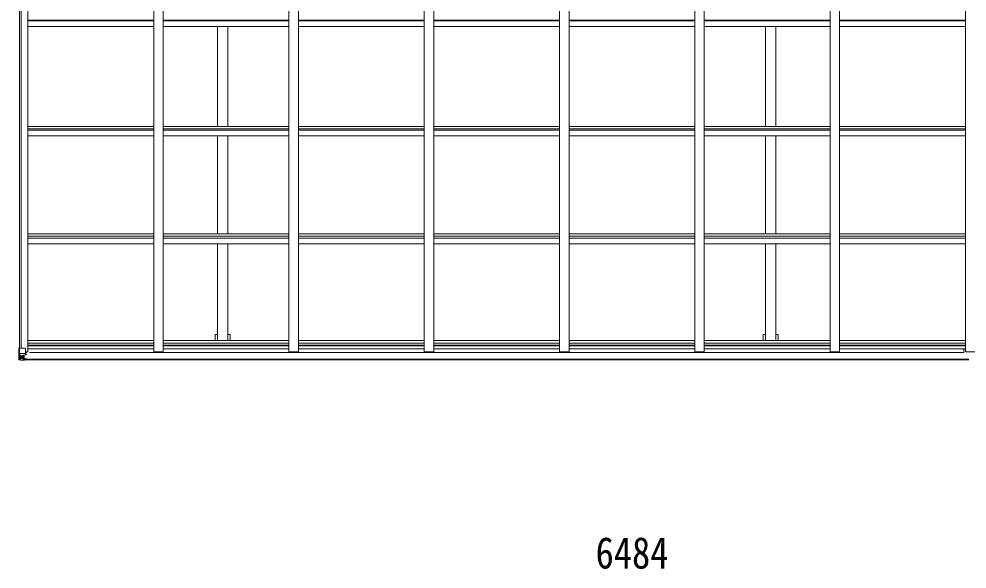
# Model space of a CAD drawing. Units: millimetres at full size; details may follow other scales. Extents: x -9783 to 9892, y -6828 to 6752.
# Drawn here: x 165 to 5182, y 611 to 3521 of the extents above; entities that cross this region are included whole.
import ezdxf
from ezdxf.enums import TextEntityAlignment as Align

# ---------------------------------------------------------------- set-up
doc = ezdxf.new("R2010")
doc.units = ezdxf.units.MM
doc.header["$LTSCALE"] = 35
for name, color, linetype, lineweight in [('0-1_本体', 4, 'Continuous', 9), ('0-2_部品', 7, 'Continuous', 9), ('0-A_寸法', 6, 'Continuous', 9)]:
    doc.layers.add(name, color=color, linetype=linetype, lineweight=lineweight)
doc.styles.add('ＭＳ ゴシック', font='')
doc.styles.get('ＭＳ ゴシック').set_extended_font_data('MS Gothic')

msp = doc.modelspace()

# ---------------------------------------------------------------- linework, layer by layer
at = {"layer": '0-1_本体'}
for p, q in [((211.76, 1760.17), (211.76, 6476.54)), ((877.76, 1760.17), (877.76, 6476.54)), ((927.76, 1760.17), (927.76, 6476.54)), ((1593.76, 1760.17), (1593.76, 6476.54)), ((1643.76, 1760.17), (1643.76, 6476.54)), ((2309.76, 1760.17), (2309.76, 6476.54)), ((2359.76, 1760.17), (2359.76, 6476.54)), ((3025.76, 1760.17), (3025.76, 6476.54)), ((3075.76, 1760.17), (3075.76, 6476.54)), ((3741.76, 1760.17), (3741.76, 6476.54)), ((3791.76, 1760.17), (3791.76, 6476.54)), ((4457.76, 1760.17), (4457.76, 6476.54)), ((4507.76, 1760.17), (4507.76, 6476.54)), ((5173.76, 1760.17), (5173.76, 6476.54)), ((166.76, 1778.64), (166.76, 6458.07)), ((176.59, 1778.64), (176.59, 6458.07)), ((211.76, 3514.7), (877.76, 3514.7)), ((927.76, 3514.7), (1593.76, 3514.7)), ((1643.76, 3514.7), (2309.76, 3514.7)), ((2359.76, 3514.7), (3025.76, 3514.7)), ((3075.76, 3514.7), (3741.76, 3514.7)), ((3791.76, 3514.7), (4457.76, 3514.7)), ((4507.76, 3514.7), (5173.76, 3514.7)), ((211.76, 3510.86), (877.76, 3510.86)), ((211.76, 3481.07), (877.76, 3481.07)), ((927.76, 3510.86), (1593.76, 3510.86)), ((927.76, 3481.07), (1593.76, 3481.07)), ((1215.26, 2952.36), (1215.26, 3481.07)), ((1270.26, 2952.36), (1270.26, 3481.07)), ((1643.76, 3510.86), (2309.76, 3510.86)), ((1643.76, 3481.07), (2309.76, 3481.07)), ((2359.76, 3510.86), (3025.76, 3510.86)), ((2359.76, 3481.07), (3025.76, 3481.07)), ((3075.76, 3510.86), (3741.76, 3510.86)), ((3075.76, 3481.07), (3741.76, 3481.07)), ((3791.76, 3510.86), (4457.76, 3510.86)), ((3791.76, 3481.07), (4457.76, 3481.07)), ((4115.26, 2952.36), (4115.26, 3481.07)), ((4170.26, 2952.36), (4170.26, 3481.07)), ((4507.76, 3510.86), (5173.76, 3510.86)), ((4507.76, 3481.07), (5173.76, 3481.07)), ((211.75, 2939.41), (877.75, 2939.41)), ((211.76, 2952.36), (877.76, 2952.36)), ((211.76, 2932.01), (877.76, 2932.01)), ((927.75, 2939.41), (1593.75, 2939.41)), ((927.76, 2952.36), (1593.76, 2952.36)), ((927.76, 2932.01), (1593.76, 2932.01)), ((1643.75, 2939.41), (2309.75, 2939.41)), ((1643.76, 2952.36), (2309.76, 2952.36)), ((1643.76, 2932.01), (2309.76, 2932.01)), ((2359.75, 2939.41), (3025.75, 2939.41)), ((2359.76, 2952.36), (3025.76, 2952.36)), ((2359.76, 2932.01), (3025.76, 2932.01)), ((3075.75, 2939.41), (3741.75, 2939.41)), ((3075.76, 2952.36), (3741.76, 2952.36)), ((3075.76, 2932.01), (3741.76, 2932.01)), ((3791.75, 2939.41), (4457.75, 2939.41)), ((3791.76, 2952.36), (4457.76, 2952.36)), ((3791.76, 2932.01), (4457.76, 2932.01)), ((4507.75, 2939.41), (5173.75, 2939.41)), ((4507.76, 2952.36), (5173.76, 2952.36)), ((4507.76, 2932.01), (5173.76, 2932.01)), ((211.76, 2902.6), (877.76, 2902.6)), ((927.76, 2902.6), (1593.76, 2902.6)), ((1215.26, 2383.99), (1215.26, 2902.6)), ((1270.26, 2383.99), (1270.26, 2902.6)), ((1643.76, 2902.6), (2309.76, 2902.6)), ((2359.76, 2902.6), (3025.76, 2902.6)), ((3075.76, 2902.6), (3741.76, 2902.6)), ((3791.76, 2902.6), (4457.76, 2902.6)), ((4115.26, 2383.99), (4115.26, 2902.6)), ((4170.26, 2383.99), (4170.26, 2902.6)), ((4507.76, 2902.6), (5173.76, 2902.6)), ((211.76, 2383.99), (877.76, 2383.99)), ((211.76, 2371.15), (877.76, 2371.15)), ((211.76, 2361), (877.76, 2361)), ((927.76, 2383.99), (1593.76, 2383.99)), ((927.76, 2371.15), (1593.76, 2371.15)), ((927.76, 2361), (1593.76, 2361)), ((1643.76, 2383.99), (2309.76, 2383.99)), ((1643.76, 2371.15), (2309.76, 2371.15)), ((1643.76, 2361), (2309.76, 2361)), ((2359.76, 2383.99), (3025.76, 2383.99)), ((2359.76, 2371.15), (3025.76, 2371.15)), ((2359.76, 2361), (3025.76, 2361)), ((3075.76, 2383.99), (3741.76, 2383.99)), ((3075.76, 2371.15), (3741.76, 2371.15)), ((3075.76, 2361), (3741.76, 2361)), ((3791.76, 2383.99), (4457.76, 2383.99)), ((3791.76, 2371.15), (4457.76, 2371.15)), ((3791.76, 2361), (4457.76, 2361)), ((4507.76, 2383.99), (5173.76, 2383.99)), ((4507.76, 2371.15), (5173.76, 2371.15)), ((4507.76, 2361), (5173.76, 2361)), ((211.76, 2332.03), (877.76, 2332.03)), ((927.76, 2332.03), (1593.76, 2332.03)), ((1215.26, 1819.04), (1215.26, 2332.03)), ((1270.26, 1819.04), (1270.26, 2332.03)), ((1643.76, 2332.03), (2309.76, 2332.03)), ((2359.76, 2332.03), (3025.76, 2332.03)), ((3075.76, 2332.03), (3741.76, 2332.03)), ((3791.76, 2332.03), (4457.76, 2332.03)), ((4115.26, 1819.04), (4115.26, 2332.03)), ((4170.26, 1819.04), (4170.26, 2332.03)), ((4507.76, 2332.03), (5173.76, 2332.03)), ((211.76, 1819.04), (877.76, 1819.04)), ((211.76, 1806.21), (877.76, 1806.21)), ((927.76, 1819.04), (1593.76, 1819.04)), ((927.76, 1806.21), (1593.76, 1806.21)), ((1203.26, 1851.87), (1215.26, 1851.87)), ((1203.26, 1851.87), (1203.26, 1819.04)), ((1282.26, 1851.87), (1270.26, 1851.87)), ((1282.26, 1851.87), (1282.26, 1819.04)), ((1643.76, 1819.04), (2309.76, 1819.04)), ((1643.76, 1806.21), (2309.76, 1806.21)), ((2359.76, 1819.04), (3025.76, 1819.04)), ((2359.76, 1806.21), (3025.76, 1806.21)), ((3075.76, 1819.04), (3741.76, 1819.04)), ((3075.76, 1806.21), (3741.76, 1806.21)), ((3791.76, 1819.04), (4457.76, 1819.04)), ((3791.76, 1806.21), (4457.76, 1806.21)), ((4103.26, 1851.87), (4115.26, 1851.87)), ((4103.26, 1851.87), (4103.26, 1819.04)), ((4182.26, 1851.87), (4170.26, 1851.87)), ((4182.26, 1851.87), (4182.26, 1819.04)), ((4507.76, 1819.04), (5173.76, 1819.04)), ((4507.76, 1806.21), (5173.76, 1806.21)), ((211.76, 1760.17), (198.76, 1760.17)), ((211.76, 1794.87), (877.76, 1794.87)), ((211.76, 1791.08), (877.76, 1791.08)), ((211.76, 1775.13), (877.76, 1775.13)), ((5164.77, 1756.85), (220.76, 1756.85)), ((877.76, 1760.17), (927.76, 1760.17)), ((927.76, 1794.87), (1593.76, 1794.87)), ((927.76, 1791.08), (1593.76, 1791.08)), ((927.76, 1775.13), (1593.76, 1775.13)), ((1593.76, 1760.17), (1643.76, 1760.17)), ((1643.76, 1794.87), (2309.76, 1794.87)), ((1643.76, 1791.08), (2309.76, 1791.08)), ((1643.76, 1775.13), (2309.76, 1775.13)), ((2309.76, 1760.17), (2359.76, 1760.17)), ((2359.76, 1794.87), (3025.76, 1794.87)), ((2359.76, 1791.08), (3025.76, 1791.08)), ((2359.76, 1775.13), (3025.76, 1775.13)), ((3025.76, 1760.17), (3075.76, 1760.17)), ((3075.76, 1794.87), (3741.76, 1794.87)), ((3075.76, 1791.08), (3741.76, 1791.08)), ((3075.76, 1775.13), (3741.76, 1775.13)), ((3741.76, 1760.17), (3791.76, 1760.17)), ((3791.76, 1794.87), (4457.76, 1794.87)), ((3791.76, 1791.08), (4457.76, 1791.08)), ((3791.76, 1775.13), (4457.76, 1775.13)), ((4457.76, 1760.17), (4507.76, 1760.17)), ((4507.76, 1794.87), (5173.76, 1794.87)), ((4507.76, 1791.08), (5173.76, 1791.08)), ((4507.76, 1775.13), (5173.76, 1775.13)), ((5164.77, 1756.85), (5164.77, 1775.13)), ((5173.76, 1760.17), (5223.76, 1760.17)), ((188.26, 1720.3), (5192.26, 1720.3)), ((188.26, 1717.87), (5192.26, 1717.87))]:
    msp.add_line(p, q, dxfattribs=at)
at = {"layer": '0-2_部品'}
for p, q in [((167.61, 1778.64), (197.76, 1778.64)), ((167.61, 1778.64), (167.61, 1718.06)), ((198.76, 1777.64), (198.76, 1744.54)), ((203.26, 1760.17), (203.26, 1743.77)), ((164.76, 1717.93), (164.76, 1717.97)), ((165.7, 1716.97), (165.7, 1716.93)), ((165.7, 1716.93), (165.7, 1716.93)), ((174.67, 1716.54), (166.75, 1717.02)), ((167.61, 1717.99), (167.61, 1718.06)), ((168.15, 1751.76), (174.76, 1751.97)), ((168.15, 1751.76), (172.3, 1739.67)), ((171.58, 1721.43), (168.84, 1717.76)), ((174.76, 1738.44), (172.43, 1738.41)), ((172.43, 1738.41), (172.43, 1724.94)), ((172.43, 1724.94), (174.76, 1724.88)), ((174.76, 1751.97), (198.76, 1751.97)), ((174.76, 1738.44), (186.76, 1738.44)), ((174.76, 1738.44), (174.76, 1738.44)), ((174.76, 1724.88), (186.76, 1724.88)), ((186.76, 1715.75), (174.76, 1716.54)), ((180.24, 1732.08), (180.24, 1733.04)), ((185.76, 1724.88), (186.76, 1724.88)), ((186.76, 1741.74), (186.76, 1715.64)), ((188.26, 1738.44), (186.76, 1738.44)), ((188.26, 1724.88), (186.76, 1724.88)), ((188.26, 1721.35), (186.76, 1721.35)), ((186.76, 1716.52), (193.26, 1716.13)), ((193.26, 1715.24), (186.76, 1715.64)), ((197.94, 1744.28), (187.59, 1742.63)), ((187.59, 1742), (197.94, 1743.65)), ((187.59, 1742.63), (187.59, 1742)), ((192.26, 1734.84), (188.26, 1734.84)), ((192.26, 1726.64), (188.26, 1726.64)), ((188.76, 1721.71), (188.26, 1721.71)), ((193.26, 1717.05), (188.26, 1717.14)), ((188.37, 1723.01), (192.26, 1723.01)), ((188.76, 1722.8), (188.76, 1722.64)), ((188.76, 1722.64), (188.76, 1722.64)), ((198.76, 1722.55), (188.76, 1722.64)), ((188.76, 1720.68), (188.76, 1722.64)), ((196.76, 1720.71), (188.76, 1720.71)), ((196.76, 1720.68), (188.76, 1720.68)), ((192.26, 1742.74), (192.26, 1722.77)), ((193.26, 1717.05), (193.26, 1717.87)), ((193.26, 1716.64), (193.26, 1717.05)), ((193.26, 1716.64), (193.26, 1716.13)), ((193.26, 1716.13), (193.26, 1715.24)), ((197.94, 1743.65), (197.94, 1744.28)), ((198.22, 1743.73), (202.26, 1743.76)), ((198.26, 1717.44), (198.26, 1717.87)), ((198.56, 1717.44), (198.26, 1717.44)), ((198.56, 1717.44), (200.25, 1717.87)), ((203.26, 1755.64), (198.76, 1755.64)), ((198.76, 1722.55), (198.76, 1720.94)), ((198.76, 1720.94), (203.76, 1720.94)), ((202.26, 1745.5), (203.26, 1745.49)), ((203.26, 1743.77), (202.26, 1743.76)), ((203.76, 1720.3), (203.76, 1720.94)), ((203.76, 1720.94), (204.76, 1720.94)), ((204.76, 1722.62), (204.76, 1722.51)), ((204.76, 1720.94), (204.76, 1722.51)), ((204.76, 1720.94), (204.76, 1720.3))]:
    msp.add_line(p, q, dxfattribs=at)
for points in [[(164.76, 1717.97), (164.76, 1778.64), (167.61, 1778.64)], [(165.7, 1716.93), (174.76, 1716.37), (186.76, 1715.64)], [(178.32, 1731.12), (177.36, 1731.12), (177.36, 1730.16), (178.32, 1730.16)], [(180.24, 1733.04), (179.28, 1733.04), (179.28, 1732.08)], [(179.28, 1729.2), (179.28, 1728.24), (180.24, 1728.24), (180.24, 1729.2)], [(181.2, 1730.16), (182.16, 1730.16), (182.16, 1731.12), (181.2, 1731.12)], [(193.26, 1716.64), (188.26, 1716.64), (188.26, 1742.1)], [(203.76, 1722.67), (188.76, 1722.8), (188.76, 1722.8)], [(188.76, 1721.71), (196.76, 1721.71), (196.76, 1720.3)], [(202.26, 1743.76), (202.26, 1745.5), (198.76, 1745.51)], [(198.76, 1722.55), (198.76, 1722.56), (204.76, 1722.51)]]:
    msp.add_lwpolyline(points, dxfattribs=at)
msp.add_circle((179.76, 1730.64), 5.3, dxfattribs=at)
for centre, radius, start, end in [((197.76, 1777.64), 1, 0, 90), ((165.76, 1717.97), 0.999, 180.04917, 266.5576), ((165.76, 1717.93), 0.999, 180.04917, 266.5576), ((165.76, 1717.93), 1, 179.99921, 266.49983), ((166.92, 1704.32), 12.7, 84.89689, 90.75534), ((168.89, 1717.93), 1.28, 177.54105, 228.82169), ((178.32, 1732.08), 0.96, 270, 0), ((178.32, 1729.2), 0.96, 0, 90), ((181.2, 1732.08), 0.96, 180, 270), ((181.2, 1729.2), 0.96, 90, 180), ((187.7, 1741.7), 0.937, 96.73234, 177.67791), ((187.7, 1741.07), 0.937, 96.73234, 177.67791), ((188.76, 1723.14), 0.5, 179.95536, 269.47105), ((188.76, 1720.21), 0.5, 89.99891, 179.99891), ((188.76, 1720.18), 0.5, 90.00309, 180.00198), ((188.78, 1723.31), 0.513, 178.95293, 268.11972), ((197.83, 1745.21), 0.937, 276.73234, 357.67791), ((197.83, 1744.58), 0.937, 276.73234, 357.67791), ((203.9, 1714.98), 7.69, 83.56574, 91.03001)]:
    msp.add_arc(centre, radius, start, end, dxfattribs=at)
for centre, major_axis, ratio, start_param, end_param in [((167.7, 1716.85), (2, -0.12), 0.060933, 2.0712557, 3.1453404), ((366.7, 1704.62), (201, -12.36), 0.060933, 3.1453404, 3.145839), ((168.87, 1749.41), (0.85, -2.32), 0.403757, 3.0087805, 3.9744392), ((167.89, 1719.95), (-0.02, -3), 0.466854, 0.125683, 0.7596956), ((169.56, 1725.02), (0.03, -5), 0.573921, 0.7672717, 1.551125), ((171.03, 1738.39), (0, -3), 0.468246, 1.5772882, 2.0127935), ((93.01, 1724.88), (81.75, 0), 0.061163, 6.2824128, 6.2831853)]:
    msp.add_ellipse(centre, major_axis=major_axis, ratio=ratio, start_param=start_param, end_param=end_param, dxfattribs=at)

# ---------------------------------------------------------------- texts
at = {"layer": '0-A_寸法', "color": 7, "style": 'ＭＳ ゴシック', "width": 0.85}
msp.add_text('6484', height=166.8, dxfattribs=at).set_placement((3216.26, 563.34), align=Align.BOTTOM_LEFT)

doc.saveas('drawing.dxf')
